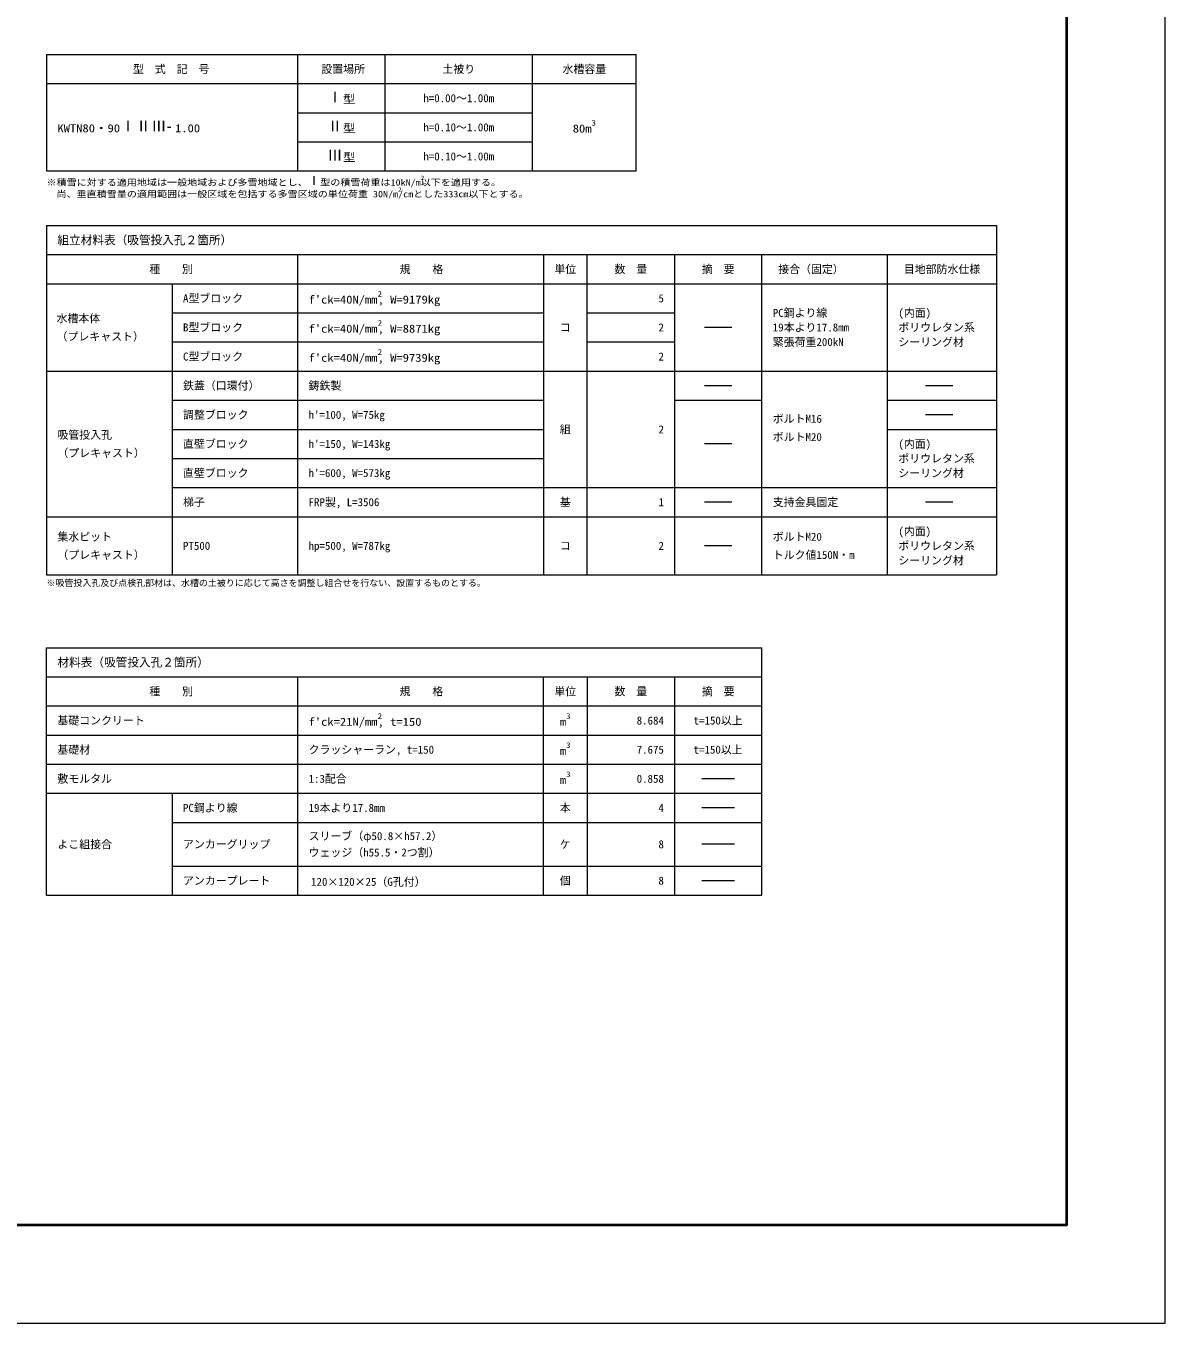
# Model space of a CAD drawing. Units: millimetres at full size; details may follow other scales. Extents: x 37600 to 71200, y -111040 to -87280.
# Drawn here: x 60770 to 71200, y -111040 to -99160 of the extents above; entities that cross this region are included whole.
import ezdxf
from ezdxf.enums import TextEntityAlignment as Align

# ---------------------------------------------------------------- set-up
doc = ezdxf.new("R2010")
doc.units = ezdxf.units.MM
doc.header["$LTSCALE"] = 80.0044
for name, color, linetype, lineweight in [('Defpoints_5', 5, 'Continuous', 13), ('図枠', 1, 'Continuous', 40), ('文字', 2, 'Continuous', 13)]:
    doc.layers.add(name, color=color, linetype=linetype, lineweight=lineweight)
doc.styles.add('ＭＳ ゴシック', font='')
doc.styles.add('ＭＳ Ｐゴシック', font='')
doc.styles.get('ＭＳ ゴシック').set_extended_font_data('MS Gothic')
doc.styles.get('ＭＳ Ｐゴシック').set_extended_font_data('MS PGothic')

msp = doc.modelspace()

# ---------------------------------------------------------------- linework, layer by layer
at = {"layer": 'Defpoints_5'}
msp.add_lwpolyline([(37600, -111040), (71200, -111040), (71200, -87280), (37600, -87280)], close=True, dxfattribs=at)
at = {"layer": '図枠'}
msp.add_lwpolyline([(38500, -110140), (70300, -110140), (70300, -88180), (38500, -88180)], close=True, dxfattribs=at)
at = {"layer": '文字', "color": 3}
for p, q in [((60958, -99421.67), (60958, -100488.33)), ((60958, -99421.67), (66358, -99421.67)), ((63258, -100488.33), (63258, -99421.67)), ((64058, -100488.33), (64058, -99421.67)), ((65408, -100488.33), (65408, -99421.67)), ((66358, -100488.33), (66358, -99421.67)), ((60958, -99688.33), (66358, -99688.33)), ((60958, -100488.33), (66358, -100488.33)), ((60958, -100488.33), (66358, -100488.33)), ((60958, -100988), (69658, -100988)), ((60958, -100988), (60958, -104188.33)), ((69658, -100988), (69658, -104188.33)), ((60958, -101254.67), (69658, -101254.67)), ((63258, -104188.33), (63258, -101254.67)), ((65508, -101254.67), (65508, -104188.33)), ((65908, -104188.33), (65908, -101254.67)), ((66708, -101254.67), (66708, -104188.33)), ((67508, -104188.33), (67508, -101254.67)), ((68658, -104188.33), (68658, -101254.67)), ((60958, -101521.33), (69658, -101521.33)), ((62108, -101521.33), (62108, -104188.33)), ((60958, -102321.33), (69658, -102321.33)), ((60958, -103655), (69658, -103655)), ((60958, -104188.33), (69658, -104188.33)), ((60958, -107122), (60958, -104855)), ((60958, -104855), (67508, -104855)), ((67508, -107122), (67508, -104855)), ((60958, -105121.67), (67508, -105121.67)), ((63258, -107122), (63258, -105121.67)), ((65508, -107122), (65508, -105121.67)), ((65908, -105121.67), (65908, -107122)), ((66708, -105121.67), (66708, -107122)), ((60958, -105388.33), (67508, -105388.33)), ((60958, -105655), (67508, -105655)), ((60958, -105921.67), (67508, -105921.67)), ((60958, -106188.33), (67508, -106188.33)), ((62108, -106188.33), (62108, -107122)), ((60958, -107122), (67508, -107122))]:
    msp.add_line(p, q, dxfattribs=at)
at = {"layer": '文字', "color": 4}
for p, q in [((63258, -99955), (64058, -99955)), ((64058, -99955), (65408, -99955)), ((63258, -100221.67), (64058, -100221.67)), ((64058, -100221.67), (65408, -100221.67)), ((62108, -101788), (65508, -101788)), ((65908, -101788), (66708, -101788)), ((62108, -102054.67), (65508, -102054.67)), ((65908, -102054.67), (66708, -102054.67)), ((62108, -102588), (65508, -102588)), ((66708, -102588), (67508, -102588)), ((68658, -102588), (69658, -102588)), ((62108, -102855), (65508, -102855)), ((68658, -102855), (69658, -102855)), ((62108, -103121.67), (65508, -103121.67)), ((62108, -103388.33), (69658, -103388.33)), ((62108, -106455), (67508, -106455)), ((62108, -106855), (67508, -106855))]:
    msp.add_line(p, q, dxfattribs=at)
at = {"layer": '文字'}
for p, q in [((67233, -101921.33), (66983, -101921.33)), ((67233, -102454.67), (66983, -102454.67)), ((69258, -102454.67), (69008, -102454.67)), ((69258, -102721.33), (69008, -102721.33)), ((67233, -102988.33), (66983, -102988.33)), ((67233, -103521.67), (66983, -103521.67)), ((69258, -103521.67), (69008, -103521.67)), ((67233, -103921.67), (66983, -103921.67)), ((67258, -106055), (66958, -106055)), ((67258, -106321.67), (66958, -106321.67)), ((67258, -106655), (66958, -106655)), ((67258, -106988.33), (66958, -106988.33))]:
    msp.add_line(p, q, dxfattribs=at)

# ---------------------------------------------------------------- texts
at = {"layer": '文字', "style": 'ＭＳ ゴシック'}
for s, p in [('型\u3000式\u3000記\u3000号', (62099.67, -99555)), ('設置場所', (63674.47, -99555)), ('土被り', (64733, -99555)), ('水槽容量', (65883, -99555)), ('h=0.00～1.00m', (64733, -99821.67)), ('h=0.10～1.00m', (64733, -100088.33)), ('h=0.10～1.00m', (64733, -100355)), ('種\u3000\u3000別', (62099.67, -101388)), ('規\u3000\u3000格', (64391.33, -101388)), ('単位', (65708, -101388)), ('数\u3000量', (66308, -101388)), ('摘\u3000要', (67108, -101388)), ('接合（固定）', (67958, -101388)), ('目地部防水仕様', (69158, -101388)), ('コ', (65708, -101921.33)), ('組', (65708, -102855)), ('基', (65708, -103521.67)), ('コ', (65708, -103921.67)), ('種\u3000\u3000別', (62099.67, -105255)), ('規\u3000\u3000格', (64391.33, -105255)), ('単位', (65708, -105255)), ('数\u3000量', (66308, -105255)), ('摘\u3000要', (67108, -105255)), ('t=150以上', (67108, -105521.67)), ('t=150以上', (67108, -105788.33)), ('本', (65708, -106321.67)), ('ケ', (65708, -106655)), ('個', (65708, -106988.33))]:
    msp.add_text(s, height=73.31, dxfattribs=at).set_placement(p, align=Align.MIDDLE_CENTER)
at = {"layer": '文字'}
for s, height, style, width, p in [('Ⅰ', 98.97, 'ＭＳ Ｐゴシック', 1.05, (63528.75, -99889.17)), ('型', 73.31, 'ＭＳ ゴシック', 1.15, (63672.25, -99889.17)), ('ⅠⅡⅢ-', 98.97, 'ＭＳ Ｐゴシック', 1.05, (61633, -100155.83)), ('Ⅱ', 98.97, 'ＭＳ Ｐゴシック', 1.05, (63528.75, -100155.83)), ('3', 51.32, 'ＭＳ ゴシック', 1.15, (65949.12, -100088.33)), ('KWTN80・90', 73.31, 'ＭＳ ゴシック', 1.15, (61058, -100155.83)), ('1.00', 73.31, 'ＭＳ ゴシック', 1.15, (62135.25, -100155.83)), ('型', 73.31, 'ＭＳ ゴシック', 1.15, (63672.25, -100155.83)), ('80m', 73.31, 'ＭＳ ゴシック', 1.15, (65776.62, -100158.33)), ('Ⅲ', 98.97, 'ＭＳ Ｐゴシック', 1.05, (63528.75, -100422.5)), ('型', 73.31, 'ＭＳ ゴシック', 1.15, (63672.25, -100422.5)), ("f'ck=40N/mm", 73.31, 'ＭＳ ゴシック', 1.15, (63358, -101724.67)), ('2', 51.32, 'ＭＳ ゴシック', 1.15, (63990.5, -101654.67)), (', W=9179kg', 73.31, 'ＭＳ ゴシック', 1.15, (63990.5, -101724.67)), ("f'ck=40N/mm", 73.31, 'ＭＳ ゴシック', 1.15, (63358, -101991.33)), ('2', 51.32, 'ＭＳ ゴシック', 1.15, (63990.5, -101921.33)), (', W=8871kg', 73.31, 'ＭＳ ゴシック', 1.15, (63990.5, -101991.33)), ("f'ck=40N/mm", 73.31, 'ＭＳ ゴシック', 1.15, (63358, -102258)), ('2', 51.32, 'ＭＳ ゴシック', 1.15, (63990.5, -102188)), (', W=9739kg', 73.31, 'ＭＳ ゴシック', 1.15, (63990.5, -102258)), ("f'ck=21N/mm", 73.31, 'ＭＳ ゴシック', 1.15, (63358, -105591.67)), ('2', 51.32, 'ＭＳ ゴシック', 1.15, (63990.5, -105521.67)), ('3', 51.32, 'ＭＳ ゴシック', 1.15, (65716.62, -105521.67)), (', t=150', 73.31, 'ＭＳ ゴシック', 1.15, (63990.5, -105591.67)), ('m', 73.31, 'ＭＳ ゴシック', 1.15, (65659.12, -105591.67)), ('3', 51.32, 'ＭＳ ゴシック', 1.15, (65716.62, -105788.33)), ('m', 73.31, 'ＭＳ ゴシック', 1.15, (65659.12, -105858.33)), ('m', 73.31, 'ＭＳ ゴシック', 1.15, (65659.12, -106125)), ('3', 51.32, 'ＭＳ ゴシック', 1.15, (65716.62, -106055))]:
    msp.add_text(s, height=height, dxfattribs=dict(at, style=style, width=width)).set_placement(p, align=Align.BOTTOM_LEFT)
at = {"layer": '文字', "color": 4}
for s, height, style, width, p in [('※積雪に対する適用地域は一般地域および多雪地域とし、', 58.65, 'ＭＳ ゴシック', 1.15, (60958, -100640.33)), ('Ⅰ', 79.18, 'ＭＳ Ｐゴシック', 1.05, (63350, -100640.33)), ('型の積雪荷重は10kN/m', 58.65, 'ＭＳ ゴシック', 1.15, (63464.8, -100640.33)), ('2', 41.06, 'ＭＳ ゴシック', 1.15, (64384.8, -100584.33)), ('以下を適用する。', 58.65, 'ＭＳ ゴシック', 1.15, (64384.8, -100640.33)), ('\u3000尚、垂直積雪量の適用範囲は一般区域を包括する多雪区域の単位荷重 30N/m', 58.65, 'ＭＳ ゴシック', 1.15, (60958, -100746.73)), ('2', 41.06, 'ＭＳ ゴシック', 1.15, (64178, -100690.73)), ('/cmとした333cm以下とする。', 58.65, 'ＭＳ ゴシック', 1.15, (64178, -100746.73))]:
    msp.add_text(s, height=height, dxfattribs=dict(at, style=style, width=width)).set_placement(p, align=Align.BOTTOM_LEFT)
at = {"layer": '文字', "style": 'ＭＳ ゴシック'}
for s, height, p in [('組立材料表（吸管投入孔２箇所）', 78.2, (61058, -101121.33)), ('A型ブロック', 73.31, (62208, -101654.67)), ('水槽本体', 73.31, (61050.17, -101838)), ('PC鋼より線', 73.31, (67608, -101788)), ('(内面)', 73.31, (68758, -101788)), ('B型ブロック', 73.31, (62208, -101921.33)), ('19本より17.8mm', 73.31, (67608, -101921.33)), ('ポリウレタン系', 73.31, (68758, -101921.33)), ('（プレキャスト）', 73.31, (61050.17, -102004.67)), ('緊張荷重200kN', 73.31, (67608, -102054.67)), ('シーリング材', 73.31, (68758, -102054.67)), ('C型ブロック', 73.31, (62208, -102188)), ('鉄蓋（口環付）', 73.31, (62208, -102454.67)), ('鋳鉄製', 73.31, (63358, -102454.67)), ('調整ブロック', 73.31, (62208, -102721.33)), ("h'=100, W=75kg", 73.31, (63358, -102721.33)), ('吸管投入孔', 73.31, (61058, -102905)), ('直壁ブロック', 73.31, (62208, -102988.33)), ("h'=150, W=143kg", 73.31, (63358, -102988.33)), ('(内面)', 73.31, (68758, -102988.33)), ('（プレキャスト）', 73.31, (61058, -103071.67)), ('ポリウレタン系', 73.31, (68758, -103121.67)), ('直壁ブロック', 73.31, (62208, -103255)), ("h'=600, W=573kg", 73.31, (63358, -103255)), ('シーリング材', 73.31, (68758, -103255)), ('梯子', 73.31, (62208, -103521.67)), ('FRP製, L=3506', 73.31, (63358, -103521.67)), ('支持金具固定', 73.31, (67608, -103521.67)), ('集水ピット', 73.31, (61058, -103838.33)), ('ボルトM20', 73.31, (67608, -103838.33)), ('(内面)', 73.31, (68758, -103788.33)), ('PT500', 73.31, (62208, -103921.67)), ('hp=500, W=787kg', 73.31, (63358, -103921.67)), ('ポリウレタン系', 73.31, (68758, -103921.67)), ('（プレキャスト）', 73.31, (61058, -104005)), ('トルク値150N・m', 73.31, (67608, -104005)), ('シーリング材', 73.31, (68758, -104055)), ('材料表（吸管投入孔２箇所）', 78.2, (61058, -104988.33)), ('基礎コンクリート', 73.31, (61058, -105521.67)), ('基礎材', 73.31, (61058, -105788.33)), ('クラッシャーラン, t=150', 73.31, (63358, -105788.33)), ('敷モルタル', 73.31, (61058, -106055)), ('1:3配合', 73.31, (63358, -106055)), ('PC鋼より線', 73.31, (62208, -106321.67)), ('19本より17.8mm', 73.31, (63358, -106321.67)), ('スリーブ（φ50.8×h57.2）', 73.31, (63358, -106580)), ('よこ組接合', 73.31, (61058, -106655.17)), ('アンカーグリップ', 73.31, (62208, -106655)), ('ウェッジ（h55.5・2つ割）', 73.31, (63358, -106730)), ('アンカープレート', 73.31, (62208, -106988.33)), ('120×120×25（G孔付）', 73.31, (63380.59, -106998.89))]:
    msp.add_text(s, height=height, dxfattribs=at).set_placement(p, align=Align.MIDDLE_LEFT)
for s, p in [('5', (66611.33, -101654.67)), ('2', (66611.33, -101921.33)), ('2', (66611.33, -102188)), ('2', (66611.33, -102855)), ('1', (66611.33, -103521.67)), ('2', (66611.33, -103921.67)), ('8.684', (66611.33, -105521.67)), ('7.675', (66611.33, -105788.33)), ('0.858', (66611.33, -106055)), ('4', (66611.33, -106321.67)), ('8', (66611.33, -106655)), ('8', (66611.33, -106988.33))]:
    msp.add_text(s, height=73.31, dxfattribs=at).set_placement(p, align=Align.MIDDLE_RIGHT)
for s, p in [('ボルトM16', (67608, -102721.67)), ('ボルトM20', (67608, -102888.33))]:
    msp.add_text(s, height=73.31, dxfattribs=at).set_placement(p, align=Align.TOP_LEFT)
at = {"layer": '文字', "color": 4, "style": 'ＭＳ ゴシック'}
msp.add_text('※吸管投入孔及び点検孔部材は、水槽の土被りに応じて高さを調整し組合せを行ない、設置するものとする。', height=58.65, dxfattribs=at).set_placement((60958, -104308.33), align=Align.BOTTOM_LEFT)

doc.saveas('drawing.dxf')
